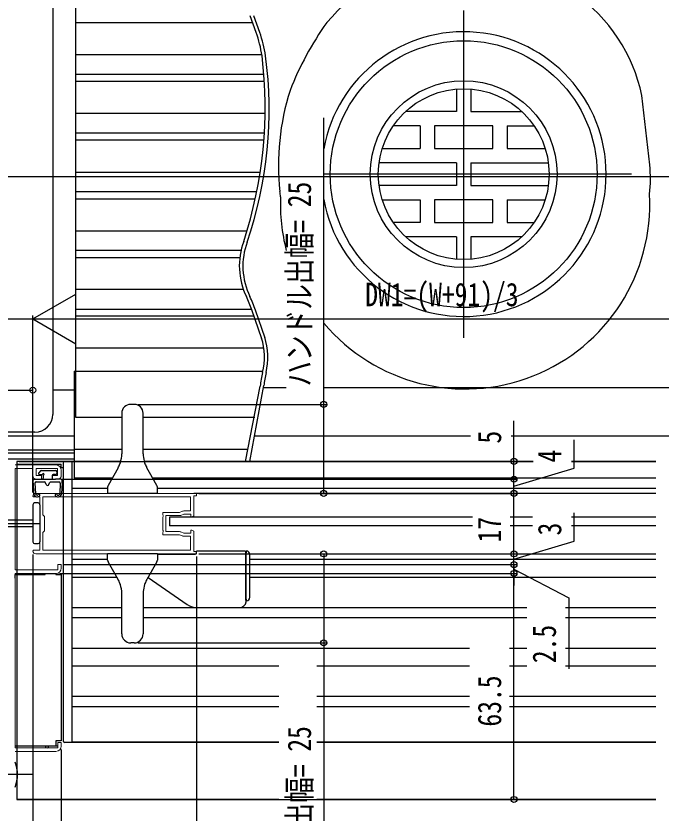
# Model space of a CAD drawing. Units: millimetres, scale not verified. Extents: x -495 to 495, y -800 to 801.
# Drawn here: x -316.8 to -135.5, y -676.5 to -452.5 of the extents above; entities that cross this region are included whole.
import ezdxf
from ezdxf.enums import TextEntityAlignment as Align

# ---------------------------------------------------------------- set-up
doc = ezdxf.new("R2010")
doc.units = ezdxf.units.MM
doc.header["$LTSCALE"] = 4
doc.layers.add('0-2_YKK_11', color=7, linetype='Continuous', lineweight=18)
for name, color, linetype in [('0-4_YKK_12', 2, 'Continuous'), ('0-5_YKK_13', 4, 'Continuous'), ('0-7_YKK_D', 6, 'Continuous')]:
    doc.layers.add(name, color=color, linetype=linetype)
doc.styles.add('ＭＳ ゴシック', font='')
doc.styles.get('ＭＳ ゴシック').set_extended_font_data('MS Gothic')

msp = doc.modelspace()

# ---------------------------------------------------------------- linework, layer by layer
at = {"layer": '0-2_YKK_11'}
for p, q in [((-304.099, -581.665), (-304.099, -580.165)), ((-267.796, -587.66), (-309.296, -587.66)), ((-266.096, -603.66), (-311.296, -603.66))]:
    msp.add_line(p, q, dxfattribs=at)
for points in [[(-305.599, -578.665), (-317.099, -578.665)], [(-304.099, -607.665), (-304.099, -606.665), (-305.099, -606.665), (-305.099, -608.165), (-317.099, -608.165), (-317.099, -579.665), (-312.099, -579.665), (-312.099, -581.665)], [(-311.099, -582.665), (-309.699, -582.665), (-309.699, -581.665), (-311.199, -581.665), (-311.199, -579.665), (-305.199, -579.665), (-305.199, -581.665), (-306.699, -581.665), (-306.699, -582.665), (-305.099, -582.665)], [(-311.296, -586.66), (-266.096, -586.66), (-266.096, -587.36), (-266.896, -587.36), (-266.896, -593.01), (-267.396, -593.31), (-267.696, -593.31), (-267.696, -592.51), (-269.696, -592.51), (-270.517, -592.838)], [(-312.096, -602.86), (-311.896, -602.66), (-310.096, -602.66), (-310.096, -587.66), (-311.896, -587.66), (-312.096, -587.46)], [(-267.796, -587.66), (-309.296, -587.66), (-309.296, -592.66), (-308.796, -593.16), (-308.796, -597.16), (-309.296, -597.66), (-309.296, -602.66), (-267.796, -602.66), (-267.796, -598.71), (-269.677, -598.71)], [(-269.677, -591.61), (-267.796, -591.61), (-267.796, -587.66)], [(-270.048, -598.638), (-270.87, -598.31), (-275.596, -598.31), (-275.596, -597.656), (-275.496, -597.483), (-275.496, -597.137), (-275.596, -596.964), (-275.596, -593.356), (-275.496, -593.183), (-275.496, -592.837), (-275.596, -592.664), (-275.596, -592.01), (-270.87, -592.01), (-270.048, -591.682)], [(-270.889, -592.91), (-274.696, -592.91), (-274.696, -597.41), (-270.889, -597.41)], [(-270.517, -597.482), (-269.696, -597.81), (-267.696, -597.81), (-267.696, -597.01), (-267.396, -597.01), (-266.896, -597.31), (-266.896, -602.96), (-266.096, -602.96), (-266.096, -603.66)], [(-317.099, -658.165), (-317.099, -609.165), (-305.599, -609.165)], [(-304.099, -657.665), (-304.099, -656.665), (-305.099, -656.665), (-305.099, -658.165), (-317.099, -658.165)], [(-317.099, -659.165), (-305.599, -659.165)]]:
    msp.add_lwpolyline(points, dxfattribs=at)
for centre, radius, start, end in [((-305.599, -580.165), 1.5, 0.00001, 89.99999), ((-311.099, -581.665), 1, 180.00001, 269.99999), ((-305.099, -581.665), 1, 270.00001, 359.99999), ((-311.296, -587.46), 0.8, 90.00001, 179.99999), ((-270.889, -591.91), 1, 269.99998, 291.80137), ((-269.677, -592.61), 1, 89.99998, 111.80137), ((-270.889, -598.41), 1, 68.19863, 90.00002), ((-269.677, -597.71), 1, 248.19863, 270.00002), ((-311.296, -602.86), 0.8, 180.00001, 269.99999), ((-305.599, -607.665), 1.5, 270.00001, 359.99999), ((-305.599, -657.665), 1.5, 270.00001, 359.99999)]:
    msp.add_arc(centre, radius, start, end, dxfattribs=at)
at = {"layer": '0-4_YKK_12'}
for p, q in [((-316.599, -577.665), (-316.599, -672.665)), ((-287.385, -577.665), (-316.599, -577.665)), ((-301.099, -577.66), (-301.099, -656.46)), ((-301.099, -577.66), (-287.383, -577.66)), ((-280.809, -577.66), (-171.455, -577.661)), ((-171.455, -577.665), (-280.808, -577.665)), ((-160.66, -577.661), (-137.035, -577.661)), ((-137.035, -577.665), (-160.66, -577.665)), ((-316.599, -578.465), (-304.099, -578.465)), ((-304.099, -579.365), (-304.099, -578.465)), ((-304.099, -579.365), (-303.599, -579.365)), ((-301.099, -585.16), (-291.096, -585.16)), ((-277.096, -585.16), (-137.035, -585.16)), ((-137.035, -586.66), (-266.896, -586.66)), ((-251.096, -603.66), (-137.035, -603.66)), ((-301.099, -605.16), (-291.096, -605.16)), ((-251.096, -605.16), (-137.035, -605.16)), ((-301.099, -610.16), (-288.525, -610.16)), ((-251.096, -610.16), (-137.035, -610.16)), ((-301.099, -618.76), (-287.096, -618.76)), ((-281.096, -618.76), (-173.272, -618.76)), ((-162.36, -618.76), (-137.035, -618.76)), ((-301.099, -621.56), (-287.096, -621.56)), ((-281.096, -621.56), (-173.272, -621.56)), ((-162.36, -621.56), (-137.035, -621.56)), ((-301.099, -630.16), (-189.415, -630.16)), ((-178.094, -630.16), (-173.272, -630.16)), ((-162.36, -630.16), (-137.035, -630.16)), ((-301.099, -635.16), (-242.996, -635.16)), ((-232.312, -635.16), (-189.415, -635.16)), ((-178.094, -635.16), (-173.272, -635.16)), ((-162.36, -635.16), (-137.035, -635.16)), ((-242.996, -643.76), (-301.099, -643.76)), ((-189.415, -643.76), (-232.312, -643.76)), ((-137.035, -643.76), (-178.094, -643.76)), ((-301.099, -646.56), (-242.996, -646.56)), ((-232.312, -646.56), (-189.415, -646.56)), ((-178.094, -646.56), (-137.035, -646.56)), ((-301.099, -656.46), (-242.996, -656.46)), ((-242.996, -656.665), (-301.099, -656.665)), ((-232.312, -656.46), (-137.035, -656.46)), ((-137.035, -656.665), (-232.312, -656.665)), ((-316.599, -672.665), (-242.996, -672.665)), ((-242.996, -672.665), (-316.599, -672.665)), ((-137.035, -672.665), (-232.312, -672.665)), ((-232.312, -672.665), (-137.035, -672.665))]:
    msp.add_line(p, q, dxfattribs=at)
at = {"layer": '0-5_YKK_13'}
for p, q in [((-306.501, -430.467), (-306.501, -564.467)), ((-191.001, -542.967), (-191.001, -450.967)), ((-300.024, -454.365), (-250.328, -454.365)), ((-249.34, -457.133), (-250.989, -452.516)), ((-248.34, -457.133), (-249.989, -452.516)), ((-300.024, -463.365), (-247.742, -463.365)), ((-300.024, -468.865), (-247.301, -468.865)), ((-300.024, -470.865), (-247.04, -470.865)), ((-138.727, -494.382), (-140.937, -474.911)), ((-300.024, -479.865), (-246.83, -479.865)), ((-203.201, -483.367), (-210.775, -483.367)), ((-203.201, -483.367), (-203.201, -489.767)), ((-178.801, -483.367), (-178.801, -489.767)), ((-178.801, -483.367), (-171.226, -483.367)), ((-300.024, -485.365), (-247.031, -485.365)), ((-300.024, -487.365), (-247.167, -487.365)), ((-213.895, -489.767), (-203.201, -489.767)), ((-178.801, -489.767), (-168.106, -489.767)), ((-193.001, -493.767), (-214.786, -493.767)), ((-189.001, -493.767), (-167.215, -493.767)), ((-300.024, -496.365), (-248.191, -496.365)), ((-143.844, -496.967), (-230.327, -496.967)), ((-300.024, -501.865), (-249.158, -501.865)), ((-300.024, -503.865), (-249.575, -503.865)), ((-178.801, -504.167), (-178.801, -510.567)), ((-178.801, -504.167), (-168.106, -504.167)), ((-178.801, -510.567), (-171.226, -510.567)), ((-300.024, -512.865), (-251.895, -512.865)), ((-193.001, -514.567), (-207.317, -514.567)), ((-193.001, -514.567), (-193.001, -520.883)), ((-300.024, -518.365), (-253.686, -518.365)), ((-300.024, -520.365), (-253.92, -520.365)), ((-252.93, -529.365), (-300.024, -529.365)), ((-300.024, -534.865), (-250.636, -534.865)), ((-247.745, -543.205), (-250.545, -535.127)), ((-246.845, -543.015), (-249.534, -535.183)), ((-249.943, -536.865), (-300.024, -536.865)), ((-247.183, -545.865), (-300.001, -545.865)), ((-300.501, -552.367), (-247.444, -552.367)), ((-300.501, -552.367), (-300.501, -582.367)), ((-300.501, -557.667), (-306.501, -557.667)), ((-252.339, -577.665), (-248.201, -556.567)), ((-251.086, -577.665), (-247.18, -556.393)), ((-240.875, -556.967), (-247.285, -556.967)), ((-121.248, -556.967), (-230.327, -556.967)), ((-283.596, -561.66), (-284.596, -561.66)), ((-287.096, -564.16), (-287.096, -566.24)), ((-281.096, -566.24), (-281.096, -564.16)), ((-287.096, -565.367), (-300.001, -565.367)), ((-249.72, -565.367), (-281.096, -565.367)), ((-281.096, -575.535), (-281.096, -566.24)), ((-311.501, -569.467), (-322.001, -569.467)), ((-321.001, -570.467), (-300.501, -570.467)), ((-249.764, -570.467), (-189.107, -570.467)), ((-177.658, -570.467), (-122.966, -570.467)), ((-321.001, -574.467), (-300.501, -574.467)), ((-321.001, -575.267), (-300.501, -575.267)), ((-287.096, -574.367), (-300.501, -574.367)), ((-251.692, -574.367), (-281.096, -574.367)), ((-322.001, -576.967), (-300.501, -576.967)), ((-301.099, -577.665), (-303.099, -577.665)), ((-301.099, -577.665), (-301.099, -656.665)), ((-252.322, -577.665), (-251.086, -577.665)), ((-303.599, -578.165), (-303.599, -656.165)), ((-288.15, -579.505), (-290.964, -584.429)), ((-309.911, -580.352), (-310.41, -580.852)), ((-310.198, -581.365), (-309.659, -581.365)), ((-309.698, -580.265), (-305.699, -580.265)), ((-309.198, -581.826), (-309.198, -582.365)), ((-306.699, -581.665), (-306.699, -582.365)), ((-305.699, -581.365), (-306.399, -581.365)), ((-305.399, -580.565), (-305.399, -581.065)), ((-311.997, -583.799), (-311.997, -582.965)), ((-311.997, -583.799), (-311.894, -586.734)), ((-311.697, -582.665), (-305.749, -582.665)), ((-311.497, -583.775), (-311.395, -586.707)), ((-311.197, -583.465), (-308.803, -583.465)), ((-308.325, -584.202), (-308.521, -583.662)), ((-307.573, -584.202), (-307.377, -583.662)), ((-307.095, -583.465), (-304.7, -583.465)), ((-304.467, -582.665), (-305.749, -582.665)), ((-304.201, -582.665), (-305.749, -582.665)), ((-304.467, -582.665), (-305.749, -582.665)), ((-304.4, -583.775), (-304.503, -586.707)), ((-303.901, -583.799), (-304.003, -586.732)), ((-303.901, -583.8), (-303.901, -582.965)), ((-289.786, -582.367), (-300.501, -582.367)), ((-137.035, -582.367), (-278.407, -582.367)), ((-291.096, -584.926), (-291.096, -586.66)), ((-277.096, -586.66), (-291.096, -586.66)), ((-277.096, -586.66), (-277.096, -584.926)), ((-310.857, -587.165), (-310.897, -587.165)), ((-305.041, -587.165), (-305.001, -587.165)), ((-312.096, -589.862), (-312.096, -600.262)), ((-310.596, -589.362), (-311.596, -589.362)), ((-310.096, -589.862), (-310.096, -600.262)), ((-188.576, -593.31), (-273.696, -593.31)), ((-273.696, -593.31), (-273.696, -595.81)), ((-171.622, -593.31), (-177.948, -593.31)), ((-137.035, -593.31), (-160.725, -593.31)), ((-329.439, -595.165), (-310.155, -595.165)), ((-313.096, -594.062), (-312.096, -594.062)), ((-313.096, -596.062), (-322.096, -596.062)), ((-312.096, -596.062), (-313.096, -596.062)), ((-188.576, -595.81), (-273.696, -595.81)), ((-171.622, -595.81), (-177.948, -595.81)), ((-137.035, -595.81), (-160.725, -595.81)), ((-311.596, -600.762), (-310.596, -600.762)), ((-291.096, -605.394), (-291.096, -603.66)), ((-277.096, -603.66), (-291.096, -603.66)), ((-277.112, -603.758), (-266.496, -603.758)), ((-277.096, -603.66), (-277.096, -605.394)), ((-266.096, -603.358), (-266.096, -602.858)), ((-254.096, -602.858), (-266.096, -602.858)), ((-252.331, -602.858), (-254.096, -602.858)), ((-252.296, -602.858), (-252.331, -602.858)), ((-252.296, -602.858), (-252.296, -616.458)), ((-252.096, -603.258), (-252.296, -603.258)), ((-252.096, -602.858), (-252.096, -603.358)), ((-252.096, -616.358), (-252.096, -603.358)), ((-288.15, -610.815), (-290.964, -605.891)), ((-305.599, -609.465), (-304.099, -609.465)), ((-304.099, -609.465), (-304.099, -656.165)), ((-279.722, -610.255), (-268.678, -617.874)), ((-281.096, -614.785), (-281.096, -624.08)), ((-252.296, -616.458), (-252.096, -616.458)), ((-252.096, -616.358), (-252.096, -616.858)), ((-265.839, -618.758), (-254.096, -618.758)), ((-287.096, -626.16), (-287.096, -624.08)), ((-281.096, -624.08), (-281.096, -626.16)), ((-283.596, -628.66), (-284.596, -628.66)), ((-304.099, -656.165), (-305.599, -656.165)), ((-305.599, -657.665), (-310.599, -657.665)), ((-305.099, -657.665), (-305.599, -657.665)), ((-312.099, -665.665), (-342.099, -665.665))]:
    msp.add_line(p, q, dxfattribs=at)
for points in [[(-300.001, -565.367), (-300.001, -552.367), (-300.001, -423.365)], [(-193.001, -473.05), (-193.001, -479.367), (-207.317, -479.367)], [(-189.001, -473.05), (-189.001, -479.367), (-174.684, -479.367)], [(-193.001, -493.767), (-193.001, -500.167), (-214.786, -500.167)], [(-189.001, -493.767), (-189.001, -500.167), (-167.215, -500.167)], [(-213.895, -504.167), (-203.201, -504.167), (-203.201, -510.567), (-210.775, -510.567)], [(-174.684, -514.567), (-189.001, -514.567), (-189.001, -520.883)], [(-287.096, -566.24), (-287.096, -574.95), (-287.096, -575.535)], [(-277.228, -584.429), (-279.328, -580.754), (-280.042, -579.505)], [(-322.096, -596.062), (-322.096, -594.062), (-313.096, -594.062)], [(-251.096, -615.858), (-251.096, -610.758), (-251.096, -603.858)], [(-277.228, -605.891), (-279.328, -609.566), (-280.042, -610.815)], [(-308.599, -609.465), (-308.599, -609.165), (-305.599, -609.165), (-305.599, -609.465)], [(-317.099, -610.465), (-317.099, -609.465), (-308.599, -609.465)], [(-287.096, -624.08), (-287.096, -615.37), (-287.096, -614.785)], [(-252.266, -616.677), (-252.255, -616.722), (-252.227, -616.814), (-252.207, -616.867), (-252.2, -616.883), (-252.201, -616.882)], [(-305.599, -656.165), (-305.599, -657.665), (-317.099, -657.665)], [(-301.099, -656.665), (-302.87, -656.665), (-303.099, -656.665)]]:
    msp.add_lwpolyline(points, dxfattribs=at)
for points in [[(-199.201, -483.367), (-199.201, -489.767), (-182.801, -489.767), (-182.801, -483.367)], [(-199.201, -504.167), (-199.201, -510.567), (-182.801, -510.567), (-182.801, -504.167)]]:
    msp.add_lwpolyline(points, close=True, dxfattribs=at)
for radius in [37.5, 26.25, 24]:
    msp.add_circle((-191.001, -496.967), radius, dxfattribs=at)
for centre, radius, start, end in [((-186.685, -490.923), 56.28, 103.34573, 139.53202), ((-185.589, -483.963), 45.56, 11.45937, 55.72787), ((-156.368, -506.346), 89.706, 144.61146, 158.48252), ((-282.301, -468.905), 35, 8.52563, 19.65382), ((-281.301, -468.905), 35, 8.52848, 19.65382), ((-190.969, -496.967), 40, 190.27583, 169.72417), ((-367.75, -478.191), 120.931, 341.84509, 6.87466), ((-359.534, -478.958), 113.871, 340.99802, 7.69209), ((-173.492, -494.39), 69.559, 162.474, 186.13468), ((-173.504, -498.329), 35, 353.04481, 6.47601), ((-267.88, -505.115), 25.441, 3.93115, 7.4331), ((-190.611, -505.392), 51.927, 177.76916, 194.54332), ((-190.611, -505.392), 51.927, 220.10787, 3.11787), ((-234.163, -522.745), 19.9, 159.79367, 205.74126), ((-233.307, -522.791), 19.753, 159.99693, 205.71396), ((-283.615, -546.589), 35, 19.1158, 25.74126), ((-282.638, -546.547), 35, 18.94555, 25.71396), ((-265.651, -548.38), 18.639, 346.73117, 16.64619), ((-265.374, -548.447), 19.308, 347.1586, 17.08849), ((-213.444, -560.691), 35, 166.73117, 173.23299), ((-212.424, -560.517), 35, 167.1586, 173.23299), ((-284.596, -564.16), 2.5, 90, 180), ((-283.596, -564.16), 2.5, 0, 90), ((-311.501, -564.467), 5, 270, 0), ((-295.096, -575.535), 8, 341.60398, 0), ((-273.096, -575.535), 8, 180, 183.64615), ((-303.099, -578.165), 0.5, 90, 180), ((-273.096, -575.535), 8, 183.64615, 198.39602), ((-295.096, -575.535), 8, 330.25512, 332.3771), ((-295.096, -575.536), 8, 332.37706, 341.60399), ((-273.096, -575.535), 8, 198.39606, 207.62289), ((-273.096, -575.535), 8, 207.6229, 209.74488), ((-310.198, -581.065), 0.3, 135, 270), ((-309.698, -580.565), 0.3, 90, 135), ((-309.659, -581.065), 0.3, 270, 326.94431), ((-309.198, -581.365), 0.25, 303.0557, 146.94431), ((-308.898, -581.826), 0.3, 123.0557, 180.00036), ((-306.399, -581.665), 0.3, 90, 179.99953), ((-305.699, -580.565), 0.3, 0, 90), ((-305.699, -581.065), 0.3, 270, 0), ((-311.697, -582.965), 0.3, 90, 180.00017), ((-311.197, -583.765), 0.3, 90, 182.00017), ((-309.498, -582.365), 0.3, 270, 0.00036), ((-308.803, -583.765), 0.3, 20.00017, 90), ((-307.949, -584.065), 0.4, 200.00017, 340.00017), ((-307.095, -583.765), 0.3, 89.997, 160.00017), ((-306.399, -582.365), 0.3, 179.99874, 270), ((-304.7, -583.765), 0.3, 358.00017, 89.9957), ((-304.201, -582.965), 0.3, 359.99983, 89.9957), ((-290.096, -584.926), 1, 150.25512, 180), ((-278.096, -584.926), 1, 0, 29.74488), ((-310.897, -586.665), 1, 180, 309.99933), ((-310.897, -586.665), 0.5, 180.00017, 270), ((-305.001, -586.665), 1, 230.00101, 356.1118), ((-305.001, -586.665), 0.5, 270, 0.00017), ((-310.857, -586.965), 0.2, 270, 336.42172), ((-310.399, -587.165), 0.3, 304.26479, 156.41869), ((-310.061, -587.661), 0.3, 124.26479, 129.99933), ((-305.499, -587.165), 0.3, 23.57861, 235.73554), ((-305.837, -587.661), 0.3, 50.00101, 55.73554), ((-305.041, -586.965), 0.2, 203.57861, 270), ((-311.596, -589.862), 0.5, 90, 180), ((-310.596, -589.862), 0.5, 0, 90), ((-311.596, -600.262), 0.5, 180, 270), ((-310.596, -600.262), 0.5, 270, 0), ((-266.496, -603.358), 0.4, 270, 0), ((-252.096, -603.858), 1, 0, 90), ((-290.096, -605.394), 1, 180, 209.74488), ((-278.096, -605.394), 1, 330.25512, 0), ((-295.096, -614.785), 8, 27.6229, 29.74488), ((-295.096, -614.785), 8, 18.39601, 27.62294), ((-273.096, -614.785), 8, 152.37711, 161.60394), ((-273.096, -614.785), 8, 150.25512, 152.3771), ((-295.096, -614.785), 8, 0, 18.39602), ((-273.096, -614.785), 8, 161.60398, 176.35385), ((-273.096, -614.785), 8, 176.35385, 180), ((-252.096, -615.858), 1, 270, 0), ((-265.839, -613.758), 5, 235.40055, 270), ((-254.096, -616.758), 2, 270, 349.83575), ((-251.499, -616.46), 0.797, 177.92973, 195.92175), ((-252.423, -617.058), 0.3, 349.83575, 46.10934), ((-284.596, -626.16), 2.5, 180, 270), ((-283.596, -626.16), 2.5, 270, 0), ((-303.099, -656.165), 0.5, 180, 270), ((-308.099, -657.665), 0.5, 180, 270), ((-308.099, -657.665), 0.5, 270, 360), ((-325.499, -665.665), 9.1, 337.38014, 22.61986)]:
    msp.add_arc(centre, radius, start, end, dxfattribs=at)
at = {"layer": '0-7_YKK_D'}
for p, q in [((-337.099, -497.665), (-312.851, -497.665)), ((-323.099, -497.665), (322.901, -497.665)), ((-312.099, -537.665), (-299.975, -530.665)), ((-299.975, -544.665), (-299.975, -530.665)), ((-312.099, -586.46), (-312.099, -536.665)), ((-312.096, -586.46), (-312.096, -536.665)), ((-337.099, -537.665), (-312.096, -537.665)), ((-312.099, -537.665), (-299.975, -544.665)), ((-312.099, -537.665), (-287.851, -537.665)), ((-298.099, -537.665), (-71.096, -537.665)), ((-327.099, -557.665), (-312.099, -557.665)), ((-312.099, -586.46), (-312.099, -556.665)), ((-282.596, -561.66), (-229.327, -561.66)), ((-315.899, -577.665), (-175.896, -577.665)), ((-304.099, -582.665), (-175.896, -582.665)), ((-303.599, -582.665), (-175.896, -582.665)), ((-176.896, -586.66), (-176.896, -582.665)), ((-265.399, -586.66), (-175.896, -586.66)), ((-265.399, -586.66), (-175.896, -586.66)), ((-264.399, -586.66), (-229.327, -586.66)), ((-176.896, -603.66), (-176.896, -586.66)), ((-176.896, -603.66), (-176.896, -600.26)), ((-312.099, -603.86), (-312.099, -693.665)), ((-266.101, -604.391), (-266.101, -693.665)), ((-265.399, -603.66), (-175.896, -603.66)), ((-265.399, -603.66), (-175.896, -603.66)), ((-265.399, -603.66), (-229.327, -603.66)), ((-176.896, -606.665), (-176.896, -603.265)), ((-176.896, -606.665), (-176.896, -603.66)), ((-176.896, -606.665), (-176.896, -603.66)), ((-303.399, -606.665), (-175.896, -606.665)), ((-303.399, -606.665), (-175.896, -606.665)), ((-176.896, -609.165), (-176.896, -606.665)), ((-176.896, -609.165), (-176.896, -606.665)), ((-176.896, -606.665), (-176.896, -610.065)), ((-304.599, -609.165), (-175.896, -609.165)), ((-304.599, -609.165), (-175.896, -609.165)), ((-176.896, -672.664), (-176.896, -609.165)), ((-176.896, -609.165), (-176.896, -612.565)), ((-282.596, -628.66), (-229.327, -628.66)), ((-304.099, -658.665), (-304.099, -713.665)), ((-304.099, -658.665), (-304.099, -713.665)), ((-316.379, -672.664), (-175.896, -672.664))]:
    msp.add_line(p, q, dxfattribs=at)
for points in [[(-230.327, -586.66), (-230.327, -561.66), (-230.327, -481.14)], [(-176.896, -582.665), (-176.896, -577.665), (-176.896, -566.265)], [(-176.896, -584.662), (-159.996, -579.592), (-159.996, -571.592)], [(-176.896, -605.162), (-159.996, -600.092), (-159.996, -592.092)], [(-230.327, -603.66), (-230.327, -628.66), (-230.327, -711.224)], [(-176.896, -607.915), (-161.496, -615.977), (-161.496, -635.977)]]:
    msp.add_lwpolyline(points, dxfattribs=at)
for centre in [(-312.099, -557.665), (-230.327, -561.66), (-176.896, -577.665), (-176.896, -582.665), (-176.896, -582.665), (-230.327, -586.66), (-176.896, -586.66), (-176.896, -586.66), (-230.327, -603.66), (-176.896, -603.66), (-176.896, -603.66), (-176.896, -606.665), (-176.896, -606.665), (-176.896, -609.165), (-176.896, -609.165), (-230.327, -628.66), (-176.896, -672.664)]:
    msp.add_circle(centre, 0.85, dxfattribs=at)

# ---------------------------------------------------------------- texts
at = {"layer": '0-7_YKK_D', "style": 'ＭＳ ゴシック', "width": 0.8}
for s, p in [('ハンドル出幅= 25', (-231.927, -556.66)), ('5', (-178.496, -572.665)), ('4', (-161.596, -577.992)), ('17', (-178.496, -600.44)), ('3', (-161.596, -598.492)), ('2.5', (-163.096, -634.377)), ('63.5', (-178.496, -652.194)), ('ハンドル出幅= 25', (-231.927, -709.624))]:
    msp.add_text(s, height=6.598, rotation=90, dxfattribs=at).set_placement(p, align=Align.BOTTOM_LEFT)
msp.add_text('DW1=(W+91)/3', height=6.598, dxfattribs=at).set_placement((-218.678, -536.065), align=Align.BOTTOM_LEFT)

doc.saveas('drawing.dxf')
